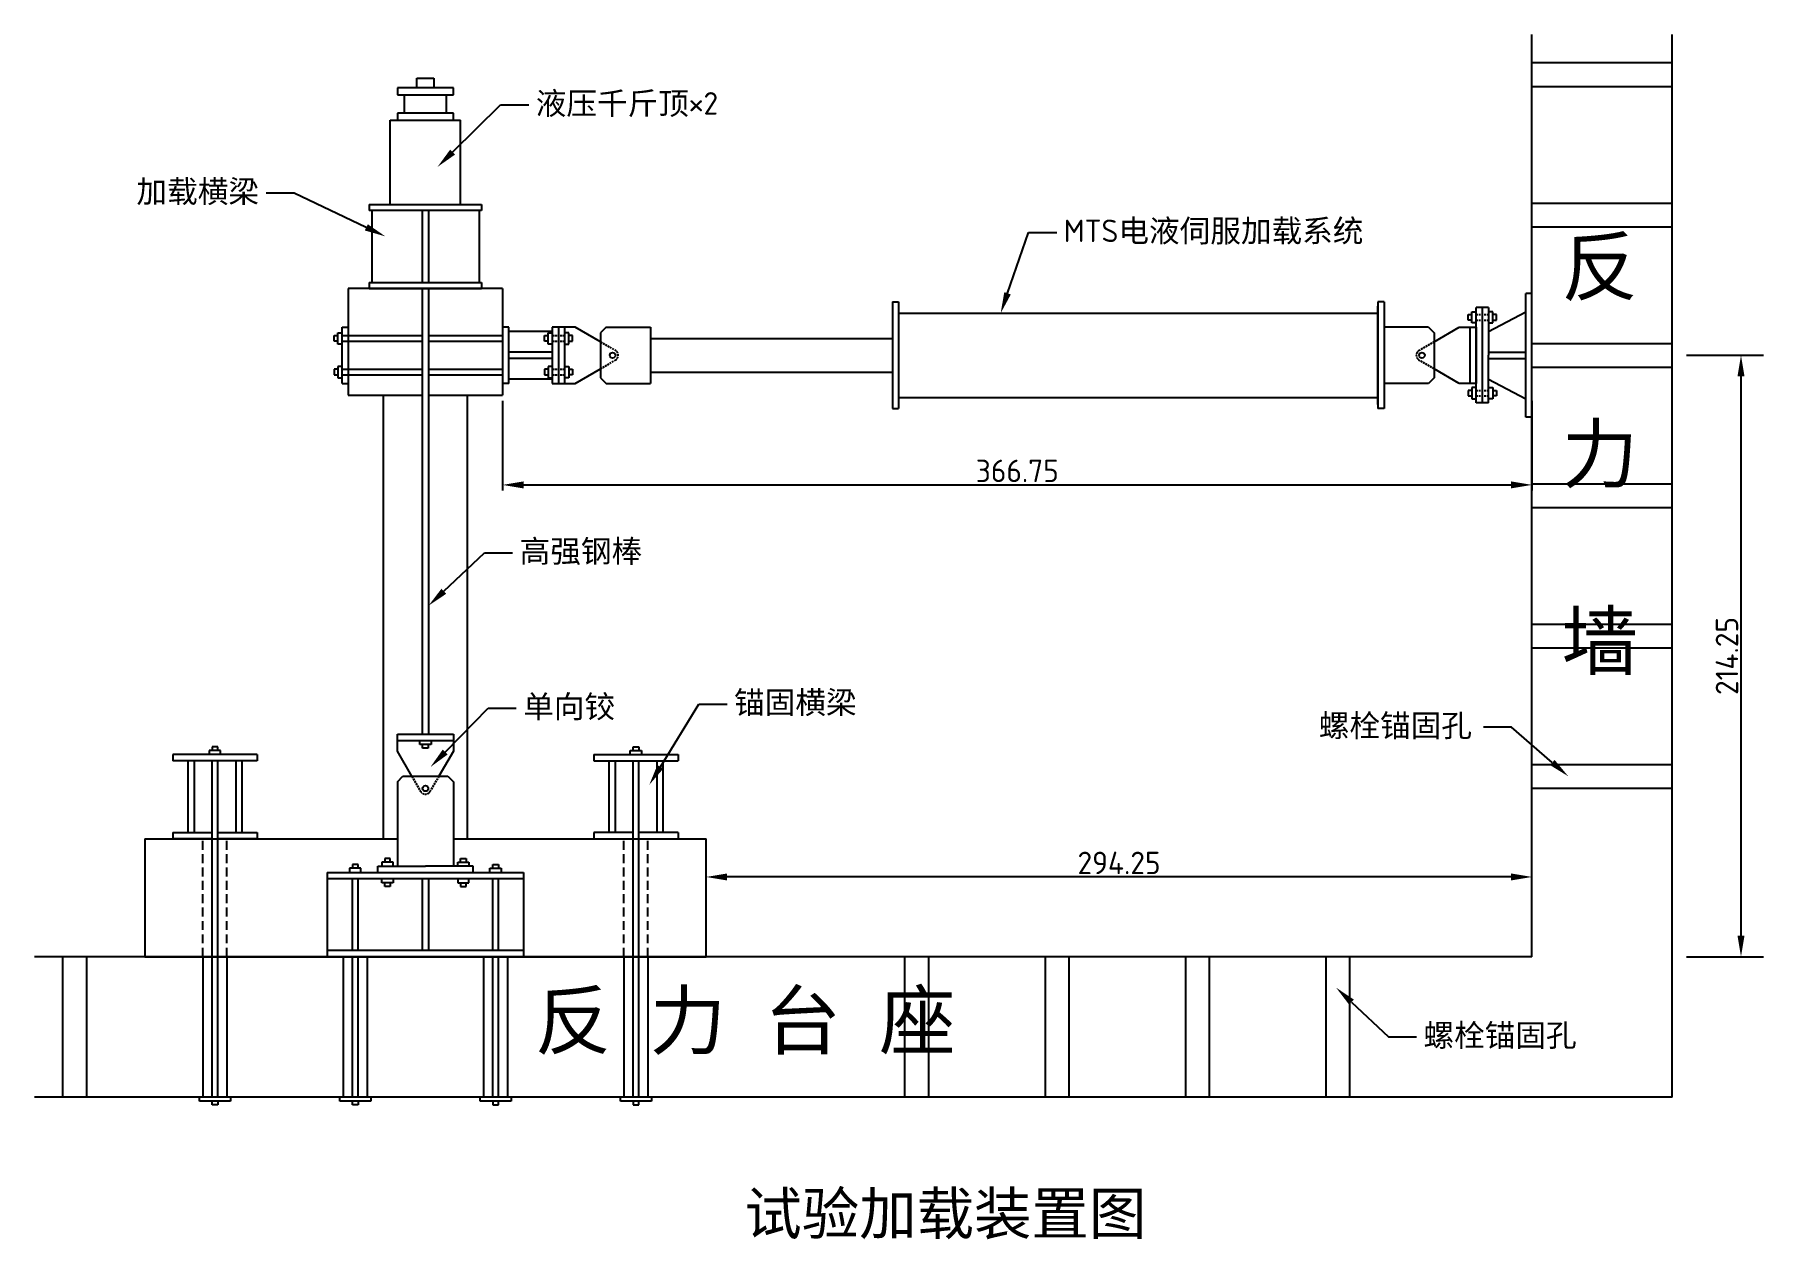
# Model space of a CAD drawing. Header units: millimetres. Extents: x 2537 to 35994, y -14212 to 3650.
# Drawn here: x 21151 to 27311, y -643 to 3650 of the extents above; entities that cross this region are included whole.
import ezdxf
from ezdxf import colors
from ezdxf.entities.mleader import LeaderData, LeaderLine
from ezdxf.math import Vec2, Vec3

# ---------------------------------------------------------------- set-up
doc = ezdxf.new("R2010")
doc.units = ezdxf.units.MM
doc.linetypes.add('HIDDEN', pattern=[9.525, 6.35, -3.175])
doc.styles.get("Standard").update_dxf_attribs({"font": 'tssdeng.shx'})
doc.dimstyles.new('ISO-25', dxfattribs={"dimtxt": 50, "dimasz": 30, "dimexe": 20, "dimexo": 20, "dimgap": 10, "dimtad": 1, "dimlfac": 0.1, "dimdsep": 46, "dimtxsty": 'Standard', "dimcen": 30, "dimadec": 0, "dimazin": 0, "dimtfac": 1, "dimtmove": 0, "dimatfit": 3, "dimfxl": 0, "dimarcsym": 0})

# ---------------------------------------------------------------- blocks, each defined once
blk = doc.blocks.new('*D41')
at = {"color": 0, "lineweight": -2, "transparency": 16777216}
for p, q in [((27036.2, 2507.1), (27310.9, 2507.1)), ((27230.9, 2432.1), (27230.9, 439.6)), ((27036.2, 364.6), (27310.9, 364.6))]:
    blk.add_line(p, q, dxfattribs=at)
at = {"color": 0, "transparency": 16777216}
for points in [[(27218.4, 2432.1), (27243.4, 2432.1), (27230.9, 2507.1)], [(27218.4, 439.6), (27243.4, 439.6), (27230.9, 364.6)]]:
    blk.add_solid(points, dxfattribs=at)
at = {"layer": 'Defpoints', "color": 0, "transparency": 16777216}
for p in [(26986.2, 2507.1), (26986.2, 364.6), (27230.9, 364.6)]:
    blk.add_point(p, dxfattribs=at)
at = {"color": 0, "transparency": 16777216, "insert": (27180.9, 1435.8), "char_height": 80, "attachment_point": 5, "rotation": 90}
blk.add_mtext('214.25', dxfattribs=at)
blk = doc.blocks.new('*D42')
at = {"color": 0, "lineweight": -2, "transparency": 16777216}
for p, q in [((23543.7, 384.6), (23543.7, 668.6)), ((26411.2, 648.6), (23618.7, 648.6)), ((26486.2, 384.6), (26486.2, 668.6))]:
    blk.add_line(p, q, dxfattribs=at)
at = {"color": 0, "transparency": 16777216}
for points in [[(23618.7, 661.1), (23618.7, 636.1), (23543.7, 648.6)], [(26411.2, 661.1), (26411.2, 636.1), (26486.2, 648.6)]]:
    blk.add_solid(points, dxfattribs=at)
at = {"layer": 'Defpoints', "color": 0, "transparency": 16777216}
for p in [(23543.7, 648.6), (23543.7, 364.6), (26486.2, 364.6)]:
    blk.add_point(p, dxfattribs=at)
at = {"color": 0, "transparency": 16777216, "insert": (25015, 698.6), "char_height": 80, "attachment_point": 5}
blk.add_mtext('294.25', dxfattribs=at)
blk = doc.blocks.new('*D43')
at = {"color": 0, "lineweight": -2, "transparency": 16777216}
for p, q in [((22818.7, 2344.6), (22818.7, 2025.3)), ((26486.2, 2344.6), (26486.2, 2025.3)), ((22893.7, 2045.3), (26411.2, 2045.3))]:
    blk.add_line(p, q, dxfattribs=at)
at = {"color": 0, "transparency": 16777216}
for points in [[(22893.7, 2057.8), (22893.7, 2032.8), (22818.7, 2045.3)], [(26411.2, 2057.8), (26411.2, 2032.8), (26486.2, 2045.3)]]:
    blk.add_solid(points, dxfattribs=at)
at = {"layer": 'Defpoints', "color": 0, "transparency": 16777216}
for p in [(22818.7, 2364.6), (26486.2, 2364.6), (26486.2, 2045.3)]:
    blk.add_point(p, dxfattribs=at)
at = {"color": 0, "transparency": 16777216, "insert": (24652.5, 2095.3), "char_height": 80, "attachment_point": 5}
blk.add_mtext('366.75', dxfattribs=at)

msp = doc.modelspace()

# ---------------------------------------------------------------- linework, layer by layer
for p, q in [((26486.212, 364.596), (26486.212, 3649.596)), ((26986.212, -135.404), (26986.212, 3649.596)), ((22643.712, 3459.596), (22443.712, 3459.596)), ((22443.712, 3459.596), (22443.712, 3434.596)), ((22513.712, 3494.596), (22573.712, 3494.596)), ((22513.712, 3459.596), (22513.712, 3494.596)), ((22573.712, 3459.596), (22513.712, 3459.596)), ((22573.712, 3494.596), (22573.712, 3459.596)), ((22643.712, 3434.596), (22643.712, 3459.596)), ((22443.712, 3434.596), (22643.712, 3434.596)), ((22468.712, 3369.596), (22468.712, 3434.596)), ((22618.712, 3369.596), (22618.712, 3434.596)), ((22418.712, 3044.596), (22418.712, 3344.596)), ((22418.712, 3344.596), (22668.712, 3344.596)), ((22643.712, 3369.596), (22443.712, 3369.596)), ((22443.712, 3369.596), (22443.712, 3344.596)), ((22443.712, 3344.596), (22643.712, 3344.596)), ((22643.712, 3344.596), (22643.712, 3369.596)), ((22668.712, 3044.596), (22668.712, 3344.596)), ((22343.712, 3044.596), (22743.712, 3044.596)), ((22343.712, 3044.596), (22343.712, 3022.596)), ((22743.712, 3022.596), (22343.712, 3022.596)), ((22352.712, 3022.596), (22352.712, 2766.596)), ((22418.712, 3044.596), (22668.712, 3044.596)), ((22532.712, 3022.596), (22532.712, 2766.596)), ((22554.712, 3022.596), (22554.712, 2766.596)), ((22734.712, 3022.596), (22734.712, 2766.596)), ((22743.712, 3044.596), (22743.712, 3022.596)), ((22818.712, 2744.596), (22268.712, 2744.596)), ((22268.712, 2744.596), (22268.712, 2364.596)), ((22343.712, 2766.596), (22743.712, 2766.596)), ((22343.712, 2766.596), (22343.712, 2744.596)), ((22343.712, 2764.596), (22343.712, 2744.596)), ((22343.712, 2744.596), (22743.712, 2744.596)), ((22532.712, 2744.596), (22532.712, 1157.096)), ((22554.712, 2744.596), (22554.712, 1157.096)), ((22743.712, 2766.596), (22743.712, 2744.596)), ((22743.712, 2764.596), (22743.712, 2744.596)), ((22818.712, 2744.596), (22818.712, 2364.596)), ((26486.212, 2727.096), (26464.212, 2727.096)), ((26464.212, 2287.096), (26464.212, 2727.096)), ((24207.595, 2697.096), (24207.595, 2317.096)), ((24207.595, 2697.096), (24229.595, 2697.096)), ((24229.595, 2697.096), (24229.595, 2317.096)), ((24229.595, 2657.096), (25937.366, 2657.096)), ((25937.366, 2697.096), (25937.366, 2317.096)), ((25959.366, 2697.096), (25937.366, 2697.096)), ((25937.366, 2332.096), (25937.366, 2682.096)), ((25959.366, 2697.096), (25959.366, 2317.096)), ((26259.366, 2632.096), (26259.366, 2652.096)), ((26259.366, 2652.096), (26272.366, 2652.096)), ((26272.366, 2622.096), (26272.366, 2662.096)), ((26272.366, 2662.096), (26287.366, 2662.096)), ((26287.366, 2337.096), (26287.366, 2677.096)), ((26331.366, 2677.096), (26287.366, 2677.096)), ((26309.366, 2677.096), (26309.366, 2337.096)), ((26331.366, 2677.096), (26331.366, 2507.096)), ((26346.366, 2662.096), (26331.366, 2662.096)), ((26331.366, 2592.096), (26464.212, 2661.75)), ((26346.366, 2622.096), (26346.366, 2662.096)), ((26359.366, 2652.096), (26346.366, 2652.096)), ((26359.366, 2632.096), (26359.366, 2652.096)), ((22231.712, 2547.096), (22231.712, 2587.096)), ((22231.712, 2587.096), (22246.712, 2587.096)), ((22246.712, 2407.096), (22246.712, 2607.096)), ((22246.712, 2607.096), (22268.712, 2607.096)), ((22840.712, 2607.096), (22818.712, 2607.096)), ((22840.712, 2407.096), (22840.712, 2607.096)), ((22995.559, 2592.096), (22840.712, 2592.096)), ((22980.559, 2547.096), (22980.559, 2587.096)), ((22980.559, 2587.096), (22995.559, 2587.096)), ((23077.559, 2607.096), (22995.559, 2607.096)), ((22995.559, 2607.096), (22995.559, 2407.096)), ((23017.559, 2607.096), (23017.559, 2407.096)), ((23017.559, 2607.096), (23017.559, 2407.096)), ((23039.559, 2607.096), (23039.559, 2407.096)), ((23039.559, 2607.096), (23039.559, 2407.096)), ((23054.559, 2587.096), (23039.559, 2587.096)), ((23054.559, 2547.096), (23054.559, 2587.096)), ((23167.559, 2555.134), (23077.559, 2607.096)), ((23187.559, 2607.096), (23167.559, 2587.096)), ((23167.559, 2587.096), (23167.559, 2427.096)), ((23187.559, 2607.096), (23345.559, 2607.096)), ((23345.559, 2607.096), (23345.559, 2407.096)), ((26117.366, 2607.096), (25959.366, 2607.096)), ((26117.366, 2607.096), (26137.366, 2587.096)), ((26137.366, 2555.134), (26227.366, 2607.096)), ((26137.366, 2587.096), (26137.366, 2427.096)), ((26227.366, 2607.096), (26287.366, 2607.096)), ((26272.366, 2632.096), (26259.366, 2632.096)), ((26265.366, 2607.096), (26265.366, 2407.096)), ((26287.366, 2622.096), (26272.366, 2622.096)), ((26287.366, 2607.096), (26287.366, 2407.096)), ((26331.366, 2622.096), (26346.366, 2622.096)), ((26346.366, 2632.096), (26359.366, 2632.096)), ((22218.712, 2557.096), (22218.712, 2577.096)), ((22218.712, 2577.096), (22231.712, 2577.096)), ((22231.712, 2557.096), (22218.712, 2557.096)), ((22246.712, 2547.096), (22231.712, 2547.096)), ((22246.712, 2577.096), (22532.712, 2577.096)), ((22246.712, 2557.096), (22532.712, 2557.096)), ((22554.712, 2577.096), (22818.712, 2577.096)), ((22554.712, 2557.096), (22818.712, 2557.096)), ((22967.559, 2557.096), (22967.559, 2577.096)), ((22967.559, 2577.096), (22980.559, 2577.096)), ((22980.559, 2557.096), (22967.559, 2557.096)), ((22995.559, 2547.096), (22980.559, 2547.096)), ((23039.559, 2547.096), (23054.559, 2547.096)), ((23067.559, 2577.096), (23054.559, 2577.096)), ((23054.559, 2557.096), (23067.559, 2557.096)), ((23067.559, 2557.096), (23067.559, 2577.096)), ((23345.559, 2567.096), (24207.595, 2567.096)), ((22246.712, 2467.096), (22231.712, 2467.096)), ((22231.712, 2467.096), (22231.712, 2427.096)), ((22995.559, 2518.096), (22840.712, 2518.096)), ((22995.559, 2496.096), (22840.712, 2496.096)), ((22995.559, 2467.096), (22980.559, 2467.096)), ((22980.559, 2467.096), (22980.559, 2427.096)), ((23039.559, 2467.096), (23054.559, 2467.096)), ((23054.559, 2467.096), (23054.559, 2427.096)), ((26331.366, 2518.096), (26464.212, 2518.096)), ((26331.366, 2337.096), (26331.366, 2507.096)), ((26331.366, 2496.096), (26464.212, 2496.096)), ((22231.712, 2457.096), (22218.712, 2457.096)), ((22218.712, 2457.096), (22218.712, 2437.096)), ((22218.712, 2437.096), (22231.712, 2437.096)), ((22231.712, 2427.096), (22246.712, 2427.096)), ((22246.712, 2457.096), (22532.712, 2457.096)), ((22246.712, 2437.096), (22532.712, 2437.096)), ((22246.712, 2407.096), (22268.712, 2407.096)), ((22554.712, 2457.096), (22818.712, 2457.096)), ((22554.712, 2437.096), (22818.712, 2437.096)), ((22840.712, 2407.096), (22818.712, 2407.096)), ((22995.559, 2422.096), (22840.712, 2422.096)), ((22980.559, 2457.096), (22967.559, 2457.096)), ((22967.559, 2457.096), (22967.559, 2437.096)), ((22967.559, 2437.096), (22980.559, 2437.096)), ((22980.559, 2427.096), (22995.559, 2427.096)), ((22995.559, 2407.096), (23077.559, 2407.096)), ((23054.559, 2427.096), (23039.559, 2427.096)), ((23054.559, 2457.096), (23067.559, 2457.096)), ((23067.559, 2437.096), (23054.559, 2437.096)), ((23067.559, 2457.096), (23067.559, 2437.096)), ((23077.559, 2407.096), (23167.559, 2459.057)), ((23167.559, 2427.096), (23187.559, 2407.096)), ((23187.559, 2407.096), (23345.559, 2407.096)), ((23345.559, 2447.096), (24207.595, 2447.096)), ((26117.366, 2407.096), (25959.366, 2407.096)), ((26137.366, 2427.096), (26117.366, 2407.096)), ((26227.366, 2407.096), (26137.366, 2459.057)), ((26287.366, 2407.096), (26227.366, 2407.096)), ((26331.366, 2422.096), (26464.212, 2352.441)), ((22268.712, 2364.596), (22532.712, 2364.596)), ((22393.712, 2364.596), (22393.712, 784.596)), ((22554.712, 2364.596), (22818.712, 2364.596)), ((22693.712, 784.596), (22693.712, 2364.596)), ((24229.595, 2357.096), (25937.366, 2357.096)), ((26272.366, 2382.096), (26259.366, 2382.096)), ((26259.366, 2382.096), (26259.366, 2362.096)), ((26259.366, 2362.096), (26272.366, 2362.096)), ((26287.366, 2392.096), (26272.366, 2392.096)), ((26272.366, 2392.096), (26272.366, 2352.096)), ((26272.366, 2352.096), (26287.366, 2352.096)), ((26331.366, 2392.096), (26346.366, 2392.096)), ((26346.366, 2352.096), (26331.366, 2352.096)), ((26346.366, 2392.096), (26346.366, 2352.096)), ((26346.366, 2382.096), (26359.366, 2382.096)), ((26359.366, 2362.096), (26346.366, 2362.096)), ((26359.366, 2382.096), (26359.366, 2362.096)), ((24207.595, 2317.096), (24229.595, 2317.096)), ((25959.366, 2317.096), (25937.366, 2317.096)), ((26331.366, 2337.096), (26287.366, 2337.096)), ((26486.212, 2287.096), (26464.212, 2287.096)), ((21803.712, 1112.596), (21783.712, 1112.596)), ((21783.712, 1112.596), (21783.712, 1099.596)), ((21803.712, 1099.596), (21803.712, 1112.596)), ((22443.712, 1097.096), (22443.712, 1157.096)), ((22443.712, 1157.096), (22643.712, 1157.096)), ((22443.712, 1135.096), (22643.712, 1135.096)), ((22523.712, 1120.096), (22523.712, 1135.096)), ((22563.712, 1120.096), (22523.712, 1120.096)), ((22533.712, 1107.096), (22533.712, 1120.096)), ((22553.712, 1120.096), (22553.712, 1107.096)), ((22563.712, 1135.096), (22563.712, 1120.096)), ((22643.712, 1157.096), (22643.712, 1097.096)), ((23283.712, 1099.596), (23283.712, 1112.596)), ((23283.712, 1112.596), (23303.712, 1112.596)), ((23303.712, 1112.596), (23303.712, 1099.596)), ((21943.712, 1084.596), (21643.712, 1084.596)), ((21643.712, 1084.596), (21643.712, 1062.596)), ((21943.712, 1062.596), (21643.712, 1062.596)), ((21697.712, 1062.596), (21697.712, 806.596)), ((21719.712, 1062.596), (21719.712, 806.596)), ((21813.712, 1099.596), (21773.712, 1099.596)), ((21773.712, 1099.596), (21773.712, 1084.596)), ((21783.712, -135.404), (21783.712, 1062.596)), ((21803.712, -135.404), (21803.712, 1062.596)), ((21813.712, 1084.596), (21813.712, 1099.596)), ((21867.712, 1062.596), (21867.712, 806.596)), ((21889.712, 1062.596), (21889.712, 806.596)), ((21943.712, 1084.596), (21943.712, 1062.596)), ((22495.674, 1007.096), (22443.712, 1097.096)), ((22553.712, 1107.096), (22533.712, 1107.096)), ((22643.712, 1097.096), (22591.751, 1007.096)), ((23143.712, 1084.596), (23443.712, 1084.596)), ((23143.712, 1084.596), (23143.712, 1062.596)), ((23143.712, 1062.596), (23443.712, 1062.596)), ((23197.712, 1062.596), (23197.712, 806.596)), ((23219.712, 1062.596), (23219.712, 806.596)), ((23273.712, 1084.596), (23273.712, 1099.596)), ((23273.712, 1099.596), (23313.712, 1099.596)), ((23283.712, -135.404), (23283.712, 1062.596)), ((23303.712, -135.404), (23303.712, 1062.596)), ((23313.712, 1099.596), (23313.712, 1084.596)), ((23367.712, 1062.596), (23367.712, 806.596)), ((23389.712, 1062.596), (23389.712, 806.596)), ((23443.712, 1084.596), (23443.712, 1062.596)), ((22443.712, 987.096), (22463.712, 1007.096)), ((22443.712, 987.096), (22443.712, 686.596)), ((22463.712, 1007.096), (22623.712, 1007.096)), ((22623.712, 1007.096), (22643.712, 987.096)), ((22643.712, 987.096), (22643.712, 686.596)), ((21643.712, 806.596), (21783.712, 806.596)), ((21643.712, 806.596), (21643.712, 784.596)), ((21803.712, 806.596), (21943.712, 806.596)), ((21943.712, 806.596), (21943.712, 784.596)), ((23283.712, 806.596), (23143.712, 806.596)), ((23143.712, 806.596), (23143.712, 784.596)), ((23443.712, 806.596), (23303.712, 806.596)), ((23443.712, 806.596), (23443.712, 784.596)), ((21543.712, 784.596), (22443.712, 784.596)), ((21543.712, 784.596), (21543.712, 364.596)), ((21643.712, 784.596), (21783.712, 784.596)), ((21783.712, 784.596), (21643.712, 784.596)), ((21783.712, 784.596), (21643.712, 784.596)), ((21943.712, 784.596), (21803.712, 784.596)), ((22643.712, 784.596), (23543.712, 784.596)), ((23143.712, 784.596), (23283.712, 784.596)), ((23303.712, 784.596), (23443.712, 784.596)), ((23303.712, 784.596), (23443.712, 784.596)), ((23543.712, 364.596), (23543.712, 784.596)), ((22313.712, 679.596), (22273.712, 679.596)), ((22273.712, 679.596), (22273.712, 664.596)), ((22303.712, 692.596), (22283.712, 692.596)), ((22283.712, 692.596), (22283.712, 679.596)), ((22303.712, 679.596), (22303.712, 692.596)), ((22313.712, 664.596), (22313.712, 679.596)), ((22373.712, 664.596), (22373.712, 686.596)), ((22373.712, 686.596), (22543.712, 686.596)), ((22428.712, 701.596), (22388.712, 701.596)), ((22388.712, 701.596), (22388.712, 686.596)), ((22418.712, 714.596), (22398.712, 714.596)), ((22398.712, 714.596), (22398.712, 701.596)), ((22418.712, 701.596), (22418.712, 714.596)), ((22428.712, 686.596), (22428.712, 701.596)), ((22713.712, 686.596), (22543.712, 686.596)), ((22658.712, 686.596), (22658.712, 701.596)), ((22658.712, 701.596), (22698.712, 701.596)), ((22668.712, 701.596), (22668.712, 714.596)), ((22668.712, 714.596), (22688.712, 714.596)), ((22688.712, 714.596), (22688.712, 701.596)), ((22698.712, 701.596), (22698.712, 686.596)), ((22713.712, 664.596), (22713.712, 686.596)), ((22773.712, 664.596), (22773.712, 679.596)), ((22773.712, 679.596), (22813.712, 679.596)), ((22783.712, 679.596), (22783.712, 692.596)), ((22783.712, 692.596), (22803.712, 692.596)), ((22803.712, 692.596), (22803.712, 679.596)), ((22813.712, 679.596), (22813.712, 664.596)), ((22193.712, 664.596), (22893.712, 664.596)), ((22193.712, 664.596), (22193.712, 642.596)), ((22193.712, 642.596), (22893.712, 642.596)), ((22193.712, 642.596), (22193.712, 386.596)), ((22283.712, 386.596), (22283.712, 642.596)), ((22303.712, 386.596), (22303.712, 642.596)), ((22388.712, 627.596), (22388.712, 642.596)), ((22428.712, 627.596), (22388.712, 627.596)), ((22398.712, 614.596), (22398.712, 627.596)), ((22418.712, 627.596), (22418.712, 614.596)), ((22428.712, 642.596), (22428.712, 627.596)), ((22532.712, 642.596), (22532.712, 386.596)), ((22554.712, 642.596), (22554.712, 386.596)), ((22658.712, 642.596), (22658.712, 627.596)), ((22658.712, 627.596), (22698.712, 627.596)), ((22668.712, 627.596), (22668.712, 614.596)), ((22688.712, 614.596), (22688.712, 627.596)), ((22698.712, 627.596), (22698.712, 642.596)), ((22783.712, 386.596), (22783.712, 642.596)), ((22803.712, 386.596), (22803.712, 642.596)), ((22893.712, 664.596), (22893.712, 642.596)), ((22893.712, 642.596), (22893.712, 386.596)), ((22418.712, 614.596), (22398.712, 614.596)), ((22668.712, 614.596), (22688.712, 614.596)), ((22193.712, 386.596), (22193.712, 364.596)), ((22893.712, 386.596), (22193.712, 386.596)), ((22893.712, 386.596), (22893.712, 364.596)), ((26486.212, 364.596), (21151.212, 364.596)), ((21543.712, 364.596), (23543.712, 364.596)), ((22193.712, 364.596), (22893.712, 364.596)), ((22283.712, -135.404), (22283.712, 364.596)), ((22303.712, -135.404), (22303.712, 364.596)), ((22783.712, -135.404), (22783.712, 364.596)), ((22803.712, -135.404), (22803.712, 364.596)), ((26986.212, -135.404), (21151.212, -135.404)), ((21738.712, -150.404), (21738.712, -135.404)), ((21848.712, -150.404), (21738.712, -150.404)), ((21783.712, -163.404), (21783.712, -150.404)), ((21803.712, -163.404), (21783.712, -163.404)), ((21803.712, -150.404), (21803.712, -163.404)), ((21848.712, -135.404), (21848.712, -150.404)), ((22238.712, -150.404), (22238.712, -135.404)), ((22348.712, -150.404), (22238.712, -150.404)), ((22283.712, -163.404), (22283.712, -150.404)), ((22303.712, -163.404), (22283.712, -163.404)), ((22303.712, -150.404), (22303.712, -163.404)), ((22348.712, -135.404), (22348.712, -150.404)), ((22738.712, -150.404), (22738.712, -135.404)), ((22848.712, -150.404), (22738.712, -150.404)), ((22783.712, -150.404), (22783.712, -163.404)), ((22783.712, -163.404), (22803.712, -163.404)), ((22803.712, -163.404), (22803.712, -150.404)), ((22848.712, -135.404), (22848.712, -150.404)), ((23238.712, -150.404), (23238.712, -135.404)), ((23348.712, -150.404), (23238.712, -150.404)), ((23283.712, -150.404), (23283.712, -163.404)), ((23283.712, -163.404), (23303.712, -163.404)), ((23303.712, -163.404), (23303.712, -150.404)), ((23348.712, -135.404), (23348.712, -150.404))]:
    msp.add_line(p, q)
at = {"ltscale": 5}
for p, q in [((26486.212, 3549.596), (26986.212, 3549.596)), ((26486.212, 3464.596), (26986.212, 3464.596)), ((26486.212, 3049.596), (26986.212, 3049.596)), ((26486.212, 2964.596), (26986.212, 2964.596)), ((26486.212, 2549.596), (26986.212, 2549.596)), ((26486.212, 2464.596), (26986.212, 2464.596)), ((26486.212, 2049.596), (26986.212, 2049.596)), ((26486.212, 1964.596), (26986.212, 1964.596)), ((26486.212, 1549.596), (26986.212, 1549.596)), ((26486.212, 1464.596), (26986.212, 1464.596)), ((26486.212, 1049.596), (26986.212, 1049.596)), ((26486.212, 964.596), (26986.212, 964.596)), ((21251.212, 364.596), (21251.212, -135.404)), ((21336.212, 364.596), (21336.212, -135.404)), ((21751.212, 364.596), (21751.212, -135.404)), ((21836.212, 364.596), (21836.212, -135.404)), ((22251.212, 364.596), (22251.212, -135.404)), ((22336.212, 364.596), (22336.212, -135.404)), ((22751.212, 364.596), (22751.212, -135.404)), ((22836.212, 364.596), (22836.212, -135.404)), ((23251.212, 364.596), (23251.212, -135.404)), ((23336.212, 364.596), (23336.212, -135.404)), ((24251.212, 364.596), (24251.212, -135.404)), ((24336.212, 364.596), (24336.212, -135.404)), ((24751.212, 364.596), (24751.212, -135.404)), ((24836.212, 364.596), (24836.212, -135.404)), ((25251.212, 364.596), (25251.212, -135.404)), ((25336.212, 364.596), (25336.212, -135.404)), ((25751.212, 364.596), (25751.212, -135.404)), ((25836.212, 364.596), (25836.212, -135.404))]:
    msp.add_line(p, q, dxfattribs=at)
at = {"linetype": 'HIDDEN'}
for p, q in [((26287.366, 2652.096), (26331.366, 2652.096)), ((26287.366, 2632.096), (26331.366, 2632.096)), ((22995.559, 2577.096), (23039.559, 2577.096)), ((22995.559, 2557.096), (23039.559, 2557.096)), ((23167.559, 2555.134), (23220.764, 2524.416)), ((26137.366, 2555.134), (26084.16, 2524.416)), ((23167.559, 2459.057), (23220.764, 2489.775)), ((26137.366, 2459.057), (26084.16, 2489.775)), ((22995.559, 2457.096), (23039.559, 2457.096)), ((22995.559, 2437.096), (23039.559, 2437.096)), ((26287.366, 2382.096), (26331.366, 2382.096)), ((26287.366, 2362.096), (26331.366, 2362.096)), ((22495.674, 1007.096), (22526.392, 953.891)), ((22591.751, 1007.096), (22561.033, 953.891))]:
    msp.add_line(p, q, dxfattribs=at)
at = {"linetype": 'HIDDEN', "ltscale": 5}
for p, q in [((21751.212, 364.596), (21751.212, 784.596)), ((21836.212, 364.596), (21836.212, 784.596)), ((23251.212, 364.596), (23251.212, 784.596)), ((23336.212, 364.596), (23336.212, 784.596))]:
    msp.add_line(p, q, dxfattribs=at)
for centre in [(23210.764, 2507.096), (26094.16, 2507.096), (22543.712, 963.891)]:
    msp.add_circle(centre, 10)
at = {"linetype": 'HIDDEN'}
for centre, start, end in [((23210.764, 2507.096), 300, 60), ((26094.16, 2507.096), 120, 240), ((22543.712, 963.891), 210, 330)]:
    msp.add_arc(centre, 20, start, end, dxfattribs=at)

# ---------------------------------------------------------------- texts
at = {"attachment_point": 1}
for s, width, insert, char_height in [('{\\fSimSun|b0|i0|c134|p2;反\\P\\P力\\P\\P墙}', 4.00675, (26591.537, 2922.986), 200), ('{\\fSimSun|b0|i0|c134|p2;反 力 台 座}', 2223.11319, (22933.479, 237.577), 200), ('{\\fSimSun|b0|i0|c134|p2;试验加载装置图}', 1552.96928, (23680.146, -475.283), 150)]:
    msp.add_mtext_dynamic_manual_height_columns(s, width=width, gutter_width=12.5, heights=[0], dxfattribs=dict(at, insert=insert, char_height=char_height))

# ---------------------------------------------------------------- dimensions: what is measured, and where the dimension line sits
dim = msp.add_linear_dim(base=(27230.85, 364.596), p1=(26986.212, 2507.096), p2=(26986.212, 364.596), angle=90, dimstyle='ISO-25', override={"dimtxt": 80, "dimasz": 75, "dimexe": 80, "dimexo": 50})
dim.commit()
dim.dimension.update_dxf_attribs({"geometry": '*D41', "text_midpoint": (27180.85, 1435.846)})
for base, p1, p2, picture, middle in [((26486.212, 2045.251), (22818.712, 2364.596), (26486.212, 2364.596), '*D43', (24652.462, 2095.251)), ((23543.712, 648.579), (26486.212, 364.596), (23543.712, 364.596), '*D42', (25014.962, 698.579))]:
    dim = msp.add_linear_dim(base=base, p1=p1, p2=p2, dimstyle='ISO-25', override={"dimtxt": 80, "dimasz": 75})
    dim.commit()
    dim.dimension.update_dxf_attribs({"geometry": picture, "text_midpoint": middle})

# ---------------------------------------------------------------- leaders
ml = msp.add_multileader_mtext('Standard')
ml.set_content('{\\fSimSun|b0|i0|c134|p2;液压千斤顶}×2', color=256)
ml.set_leader_properties()
ml.build(insert=Vec2(0, 0))
ml.multileader.update_dxf_attribs({"dogleg_length": 100, "arrow_head_size": 75})
ctx = ml.context
ctx.base_point, ctx.char_height, ctx.arrow_head_size, ctx.landing_gap_size, ctx.plane_origin = Vec3(22911.728, 3398.759), 80, 75, 25, Vec3(22586.916, 3178.28)
notes = []
notes.append((ctx, [(0, (1, 1, 0), (22811.728, 3398.759), (1, 0), 100, [(0, [(22586.916, 3178.28)], 0, [])])]))
ctx.mtext.insert, ctx.mtext.flow_direction = Vec3(22936.728, 3444.569), 5
ml = msp.add_multileader_mtext('Standard')
ml.set_content('{\\fSimSun|b0|i0|c134|p2;加载横梁}', color=256)
ml.set_leader_properties()
ml.build(insert=Vec2(0, 0))
ml.multileader.update_dxf_attribs({"dogleg_length": 100, "arrow_head_size": 75})
ctx = ml.context
ctx.base_point, ctx.char_height, ctx.arrow_head_size, ctx.landing_gap_size, ctx.plane_origin = Vec3(21478.006, 3084.928), 80, 75, 25, Vec3(22400.899, 2930.704)
ctx.text_align_type = 2
notes.append((ctx, [(0, (1, 1, 0), (22075.827, 3084.928), (-1, 0), 100, [(0, [(22400.899, 2930.704)], 0, [])])]))
ctx.mtext.insert, ctx.mtext.alignment, ctx.mtext.flow_direction = Vec3(21950.827, 3130.738), 3, 5
ml = msp.add_multileader_mtext('Standard')
ml.set_content('MTS{\\fSimSun|b0|i0|c134|p2;电液伺服加载系统}', color=256)
ml.set_leader_properties()
ml.build(insert=Vec2(0, 0))
ml.multileader.update_dxf_attribs({"dogleg_length": 100, "arrow_head_size": 75})
ctx = ml.context
ctx.base_point, ctx.char_height, ctx.arrow_head_size, ctx.landing_gap_size, ctx.plane_origin = Vec3(24792.91, 2944.634), 80, 75, 25, Vec3(24570.35, 2591.051)
notes.append((ctx, [(1, (1, 1, 0), (24692.91, 2944.634), (1, 0), 100, [(0, [(24593.243, 2657.096)], 0, [])])]))
ctx.mtext.insert, ctx.mtext.flow_direction = Vec3(24817.91, 2990.444), 5
ml = msp.add_multileader_mtext('Standard')
ml.set_content('{\\fSimSun|b0|i0|c134|p2;高强钢棒}', color=256)
ml.set_leader_properties()
ml.build(insert=Vec2(0, 0))
ml.multileader.update_dxf_attribs({"dogleg_length": 100, "arrow_head_size": 75})
ctx = ml.context
ctx.base_point, ctx.char_height, ctx.arrow_head_size, ctx.landing_gap_size, ctx.plane_origin = Vec3(22854.562, 1803.424), 80, 75, 25, Vec3(22554.712, 1950.846)
notes.append((ctx, [(0, (1, 1, 0), (22754.562, 1803.424), (1, 0), 100, [(0, [(22554.712, 1614.865)], 0, [])])]))
ctx.mtext.insert, ctx.mtext.flow_direction = Vec3(22879.562, 1849.234), 5
ml = msp.add_multileader_mtext('Standard')
ml.set_content('{\\fSimSun|b0|i0|c134|p2;单向铰}', color=256)
ml.set_leader_properties()
ml.build(insert=Vec2(0, 0))
ml.multileader.update_dxf_attribs({"dogleg_length": 100, "arrow_head_size": 75})
ctx = ml.context
ctx.base_point, ctx.char_height, ctx.arrow_head_size, ctx.landing_gap_size, ctx.plane_origin = Vec3(22867.217, 1249.721), 80, 75, 25, Vec3(22561.708, 1040.214)
notes.append((ctx, [(0, (1, 1, 0), (22767.217, 1249.721), (1, 0), 100, [(0, [(22561.708, 1040.214)], 0, [])])]))
ctx.mtext.insert, ctx.mtext.flow_direction = Vec3(22892.217, 1295.531), 5
ml = msp.add_multileader_mtext('Standard')
ml.set_content('{\\fSimSun|b0|i0|c134|p2;锚固横梁}', color=256)
ml.set_leader_properties()
ml.build(insert=Vec2(0, 0))
ml.multileader.update_dxf_attribs({"dogleg_length": 100, "arrow_head_size": 75})
ctx = ml.context
ctx.base_point, ctx.char_height, ctx.arrow_head_size, ctx.landing_gap_size, ctx.plane_origin = Vec3(23618.378, 1264.572), 80, 75, 25, Vec3(23341.44, 976.973)
notes.append((ctx, [(0, (1, 1, 0), (23518.378, 1264.572), (1, 0), 100, [(0, [(23341.44, 976.973)], 0, [])])]))
ctx.mtext.insert, ctx.mtext.flow_direction = Vec3(23643.378, 1310.382), 5
ml = msp.add_multileader_mtext('Standard')
ml.set_content('{\\fSimSun|b0|i0|c134|p2;螺栓锚固孔}', color=256)
ml.set_leader_properties()
ml.build(insert=Vec2(0, 0))
ml.multileader.update_dxf_attribs({"dogleg_length": 100, "arrow_head_size": 75})
ctx = ml.context
ctx.base_point, ctx.char_height, ctx.arrow_head_size, ctx.landing_gap_size, ctx.plane_origin = Vec3(25701.736, 1182.488), 80, 75, 25, Vec3(26615.403, 1007.253)
notes.append((ctx, [(1, (1, 1, 0), (26413.077, 1182.488), (-1, 0), 100, [(0, [(26615.403, 1007.253)], 0, [])])]))
ctx.mtext.insert, ctx.mtext.flow_direction = Vec3(25726.736, 1228.075), 5
ml = msp.add_multileader_mtext('Standard')
ml.set_content('{\\fSimSun|b0|i0|c134|p2;螺栓锚固孔}', color=256)
ml.set_leader_properties()
ml.build(insert=Vec2(0, 0))
ml.multileader.update_dxf_attribs({"dogleg_length": 100, "arrow_head_size": 75})
ctx = ml.context
ctx.base_point, ctx.char_height, ctx.arrow_head_size, ctx.landing_gap_size, ctx.plane_origin = Vec3(26074.672, 79), 80, 75, 25, Vec3(25788.518, 254.162)
notes.append((ctx, [(0, (1, 1, 0), (25974.672, 79), (1, 0), 100, [(0, [(25788.518, 254.162)], 0, [])])]))
ctx.mtext.insert, ctx.mtext.flow_direction = Vec3(26099.672, 124.587), 5
for ctx, leaders in notes:
    for number, flags, end, landing, length, lines in leaders:
        leader = LeaderData()
        leader.index, (leader.has_last_leader_line, leader.has_dogleg_vector, leader.attachment_direction) = number, flags
        leader.last_leader_point, leader.dogleg_vector, leader.dogleg_length = Vec3(end), Vec3(landing), length
        for number, points, colour, breaks in lines:
            line = LeaderLine()
            line.index, line.vertices, line.color, line.breaks = number, Vec3.list(points), colors.encode_raw_color(colour), breaks
            leader.lines.append(line)
        ctx.leaders.append(leader)

doc.saveas('drawing.dxf')
